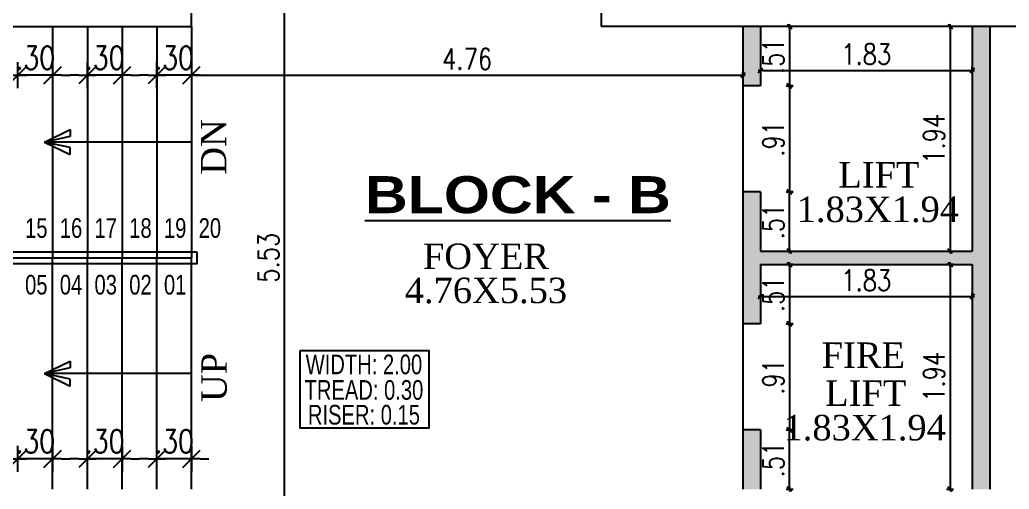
# Model space of a CAD drawing. Header units: inches. Extents: x 14235 to 14499, y 0 to 2549.
# Drawn here: x 14481.99 to 14490.54, y 2365.37 to 2369.43 of the extents above; entities that cross this region are included whole.
import ezdxf
from ezdxf.enums import TextEntityAlignment as Align

# ---------------------------------------------------------------- set-up
doc = ezdxf.new("R2010")
doc.units = ezdxf.units.IN
doc.header["$LTSCALE"] = 0.25
doc.header["$MEASUREMENT"] = 0
doc.header["$PDMODE"] = 35
for name, color, linetype in [('dimension', 7, 'Continuous'), ('Stair', 56, 'Continuous'), ('steel', 251, 'Continuous'), ('text', 7, 'Continuous'), ('text-large', 7, 'Continuous'), ('wall', 7, 'Continuous'), ('wall hatch', 7, 'Continuous'), ('walls', 7, 'Continuous'), ('WORK TEX', 6, 'Continuous'), ('WORKING DIM', 7, 'Continuous')]:
    doc.layers.add(name, color=color, linetype=linetype)
doc.styles.add('ARIAL', font='TIMES_0.TTF')
doc.styles.add('ARL', font='swisscl_0.ttf')
doc.styles.add('B', font='ARIBLK_0.TTF')
doc.styles.add('romans', font='romans.shx', dxfattribs={"width": 0.8})
doc.dimstyles.new('121', dxfattribs={"dimscale": 0.1, "dimtxt": 1.8, "dimasz": 0.2, "dimexe": 0.03125, "dimexo": 0.25, "dimgap": 0.5, "dimtad": 1, "dimzin": 4, "dimdsep": 46, "dimtxsty": 'romans', "dimblk1": 'MINITICK', "dimblk2": 'MINITICK', "dimsah": 1, "dimcen": 1, "dimse1": 1, "dimse2": 1, "dimclrd": 252, "dimclre": 256, "dimclrt": 7, "dimadec": 3, "dimazin": 0, "dimtfac": 0.8, "dimtix": 1, "dimtmove": 2, "dimatfit": 3, "dimfxl": 0, "dimtolj": 1, "dimtzin": 3, "dimarcsym": 0})
doc.dimstyles.new('minitick-100', dxfattribs={"dimscale": 0.1, "dimtxt": 2, "dimasz": 0.75, "dimexe": 0.03125, "dimexo": 0.25, "dimgap": 0.5, "dimtad": 1, "dimzin": 4, "dimdsep": 46, "dimtxsty": 'romans', "dimblk1": 'MINITICK', "dimblk2": 'MINITICK', "dimsah": 1, "dimcen": 1, "dimse1": 1, "dimse2": 1, "dimclrd": 252, "dimclre": 256, "dimclrt": 256, "dimadec": 3, "dimazin": 0, "dimtfac": 0.8, "dimtix": 1, "dimtmove": 2, "dimatfit": 3, "dimfxl": 0, "dimtolj": 1, "dimtzin": 3, "dimarcsym": 0})

# ---------------------------------------------------------------- blocks, each defined once
blk = doc.blocks.new('MINITICK')
at = {"color": 7}
for p, q in [((0, -1.5), (0, 1.5)), ((1, 1), (-1, -1)), ((-1, 0), (1, 0))]:
    blk.add_line(p, q, dxfattribs=at)
blk = doc.blocks.new('*D1601')
at = {"layer": 'Defpoints', "color": 0, "transparency": 16777216}
for p in [(14488.2336, 2368.9546), (14483.4699, 2368.6667), (14488.2336, 2368.6667)]:
    blk.add_point(p, dxfattribs=at)
at = {"layer": 'WORKING DIM', "color": 252, "lineweight": -2, "transparency": 16777216}
blk.add_line((14483.4899, 2368.9546), (14488.2136, 2368.9546), dxfattribs=at)
at = {"layer": 'WORKING DIM', "color": 252, "lineweight": -2, "transparency": 16777216, "xscale": 0.02, "yscale": 0.02, "zscale": 0.02, "rotation": 180}
blk.add_blockref('MINITICK', (14483.4699, 2368.9546), dxfattribs=at)
at = {"layer": 'WORKING DIM', "color": 252, "lineweight": -2, "transparency": 16777216, "xscale": 0.02, "yscale": 0.02, "zscale": 0.02}
blk.add_blockref('MINITICK', (14488.2336, 2368.9546), dxfattribs=at)
at = {"layer": 'WORKING DIM', "color": 7, "transparency": 16777216, "insert": (14485.8518, 2369.0946), "char_height": 0.18, "attachment_point": 5, "style": 'romans'}
blk.add_mtext('\\A1;4.76', dxfattribs=at)
blk = doc.blocks.new('*D1910')
at = {"layer": 'Defpoints', "color": 0, "transparency": 16777216}
for p in [(14484.2748, 2370.1384), (14484.6513, 2370.1384), (14484.6513, 2364.6125)]:
    blk.add_point(p, dxfattribs=at)
at = {"layer": 'WORKING DIM', "color": 252, "lineweight": -2, "transparency": 16777216}
blk.add_line((14484.2748, 2364.6325), (14484.2748, 2370.1184), dxfattribs=at)
at = {"layer": 'WORKING DIM', "color": 252, "lineweight": -2, "transparency": 16777216, "xscale": 0.02, "yscale": 0.02, "zscale": 0.02}
for p, rotation in [((14484.2748, 2370.1384), 90), ((14484.2748, 2364.6125), 270)]:
    blk.add_blockref('MINITICK', p, dxfattribs=dict(at, rotation=rotation))
at = {"layer": 'WORKING DIM', "color": 7, "transparency": 16777216, "insert": (14484.1348, 2367.3755), "char_height": 0.18, "attachment_point": 5, "rotation": 90, "style": 'romans'}
blk.add_mtext('\\A1;5.53', dxfattribs=at)
blk = doc.blocks.new('*D1602')
at = {"layer": 'Defpoints', "color": 0, "transparency": 16777216}
for p in [(14488.3861, 2369.2014), (14490.2153, 2369.2014), (14490.2153, 2368.9956)]:
    blk.add_point(p, dxfattribs=at)
at = {"layer": 'WORKING DIM', "color": 252, "lineweight": -2, "transparency": 16777216}
blk.add_line((14488.4061, 2368.9956), (14490.1953, 2368.9956), dxfattribs=at)
at = {"layer": 'WORKING DIM', "color": 252, "lineweight": -2, "transparency": 16777216, "xscale": 0.02, "yscale": 0.02, "zscale": 0.02, "rotation": 180}
blk.add_blockref('MINITICK', (14488.3861, 2368.9956), dxfattribs=at)
at = {"layer": 'WORKING DIM', "color": 252, "lineweight": -2, "transparency": 16777216, "xscale": 0.02, "yscale": 0.02, "zscale": 0.02}
blk.add_blockref('MINITICK', (14490.2153, 2368.9956), dxfattribs=at)
at = {"layer": 'WORKING DIM', "color": 7, "transparency": 16777216, "insert": (14489.3007, 2369.1356), "char_height": 0.18, "attachment_point": 5, "style": 'romans'}
blk.add_mtext('\\A1;1.83', dxfattribs=at)
blk = doc.blocks.new('*D1603')
at = {"layer": 'Defpoints', "color": 0, "transparency": 16777216}
for p in [(14488.6386, 2369.3762), (14488.6386, 2367.4326), (14490.026, 2367.4326)]:
    blk.add_point(p, dxfattribs=at)
at = {"layer": 'WORKING DIM', "color": 252, "lineweight": -2, "transparency": 16777216}
blk.add_line((14490.026, 2369.3562), (14490.026, 2367.4526), dxfattribs=at)
at = {"layer": 'WORKING DIM', "color": 252, "lineweight": -2, "transparency": 16777216, "xscale": 0.02, "yscale": 0.02, "zscale": 0.02}
for p, rotation in [((14490.026, 2369.3762), 90), ((14490.026, 2367.4326), 270)]:
    blk.add_blockref('MINITICK', p, dxfattribs=dict(at, rotation=rotation))
at = {"layer": 'WORKING DIM', "color": 7, "transparency": 16777216, "insert": (14489.886, 2368.4044), "char_height": 0.18, "attachment_point": 5, "rotation": 90, "style": 'romans'}
blk.add_mtext('\\A1;1.94', dxfattribs=at)
blk = doc.blocks.new('*D1604')
at = {"layer": 'Defpoints', "color": 0, "transparency": 16777216}
for p in [(14488.3861, 2369.3762), (14488.3861, 2368.8617), (14488.6386, 2368.8617)]:
    blk.add_point(p, dxfattribs=at)
at = {"layer": 'WORKING DIM', "color": 252, "lineweight": -2, "transparency": 16777216}
blk.add_line((14488.6386, 2369.3562), (14488.6386, 2368.8817), dxfattribs=at)
at = {"layer": 'WORKING DIM', "color": 252, "lineweight": -2, "transparency": 16777216, "xscale": 0.02, "yscale": 0.02, "zscale": 0.02}
for p, rotation in [((14488.6386, 2369.3762), 90), ((14488.6386, 2368.8617), 270)]:
    blk.add_blockref('MINITICK', p, dxfattribs=dict(at, rotation=rotation))
at = {"layer": 'WORKING DIM', "color": 7, "transparency": 16777216, "insert": (14488.4986, 2369.119), "char_height": 0.18, "attachment_point": 5, "rotation": 90, "style": 'romans'}
blk.add_mtext('\\A1;.51', dxfattribs=at)
blk = doc.blocks.new('*D1605')
at = {"layer": 'Defpoints', "color": 0, "transparency": 16777216}
for p in [(14488.3861, 2368.8617), (14488.3861, 2367.9471), (14488.6386, 2367.9471)]:
    blk.add_point(p, dxfattribs=at)
at = {"layer": 'WORKING DIM', "color": 252, "lineweight": -2, "transparency": 16777216}
blk.add_line((14488.6386, 2368.8417), (14488.6386, 2367.9671), dxfattribs=at)
at = {"layer": 'WORKING DIM', "color": 252, "lineweight": -2, "transparency": 16777216, "xscale": 0.02, "yscale": 0.02, "zscale": 0.02}
for p, rotation in [((14488.6386, 2368.8617), 90), ((14488.6386, 2367.9471), 270)]:
    blk.add_blockref('MINITICK', p, dxfattribs=dict(at, rotation=rotation))
at = {"layer": 'WORKING DIM', "color": 7, "transparency": 16777216, "insert": (14488.4986, 2368.4044), "char_height": 0.18, "attachment_point": 5, "rotation": 90, "style": 'romans'}
blk.add_mtext('\\A1;.91', dxfattribs=at)
blk = doc.blocks.new('*D1606')
at = {"layer": 'Defpoints', "color": 0, "transparency": 16777216}
for p in [(14488.3861, 2367.9471), (14488.6386, 2367.9471), (14488.3861, 2367.4326)]:
    blk.add_point(p, dxfattribs=at)
at = {"layer": 'WORKING DIM', "color": 252, "lineweight": -2, "transparency": 16777216}
blk.add_line((14488.6386, 2367.4526), (14488.6386, 2367.9271), dxfattribs=at)
at = {"layer": 'WORKING DIM', "color": 252, "lineweight": -2, "transparency": 16777216, "xscale": 0.02, "yscale": 0.02, "zscale": 0.02}
for p, rotation in [((14488.6386, 2367.9471), 90), ((14488.6386, 2367.4326), 270)]:
    blk.add_blockref('MINITICK', p, dxfattribs=dict(at, rotation=rotation))
at = {"layer": 'WORKING DIM', "color": 7, "transparency": 16777216, "insert": (14488.4986, 2367.6899), "char_height": 0.18, "attachment_point": 5, "rotation": 90, "style": 'romans'}
blk.add_mtext('\\A1;.51', dxfattribs=at)
blk = doc.blocks.new('*D1607')
at = {"layer": 'Defpoints', "color": 0, "transparency": 16777216}
for p in [(14488.3861, 2367.3183), (14488.3861, 2366.8038), (14488.6386, 2366.8038)]:
    blk.add_point(p, dxfattribs=at)
at = {"layer": 'WORKING DIM', "color": 252, "lineweight": -2, "transparency": 16777216}
blk.add_line((14488.6386, 2367.2983), (14488.6386, 2366.8238), dxfattribs=at)
at = {"layer": 'WORKING DIM', "color": 252, "lineweight": -2, "transparency": 16777216, "xscale": 0.02, "yscale": 0.02, "zscale": 0.02}
for p, rotation in [((14488.6386, 2367.3183), 90), ((14488.6386, 2366.8038), 270)]:
    blk.add_blockref('MINITICK', p, dxfattribs=dict(at, rotation=rotation))
at = {"layer": 'WORKING DIM', "color": 7, "transparency": 16777216, "insert": (14488.4986, 2367.0611), "char_height": 0.18, "attachment_point": 5, "rotation": 90, "style": 'romans'}
blk.add_mtext('\\A1;.51', dxfattribs=at)
blk = doc.blocks.new('*D1608')
at = {"layer": 'Defpoints', "color": 0, "transparency": 16777216}
for p in [(14488.3099, 2366.8038), (14488.3099, 2365.8892), (14488.6386, 2365.8892)]:
    blk.add_point(p, dxfattribs=at)
at = {"layer": 'WORKING DIM', "color": 252, "lineweight": -2, "transparency": 16777216}
blk.add_line((14488.6386, 2366.7838), (14488.6386, 2365.9092), dxfattribs=at)
at = {"layer": 'WORKING DIM', "color": 252, "lineweight": -2, "transparency": 16777216, "xscale": 0.02, "yscale": 0.02, "zscale": 0.02}
for p, rotation in [((14488.6386, 2366.8038), 90), ((14488.6386, 2365.8892), 270)]:
    blk.add_blockref('MINITICK', p, dxfattribs=dict(at, rotation=rotation))
at = {"layer": 'WORKING DIM', "color": 7, "transparency": 16777216, "insert": (14488.4986, 2366.3465), "char_height": 0.18, "attachment_point": 5, "rotation": 90, "style": 'romans'}
blk.add_mtext('\\A1;.91', dxfattribs=at)
blk = doc.blocks.new('*D1609')
at = {"layer": 'Defpoints', "color": 0, "transparency": 16777216}
for p in [(14488.3861, 2365.8892), (14488.6386, 2365.8892), (14488.3861, 2365.3747)]:
    blk.add_point(p, dxfattribs=at)
at = {"layer": 'WORKING DIM', "color": 252, "lineweight": -2, "transparency": 16777216}
blk.add_line((14488.6386, 2365.3947), (14488.6386, 2365.8692), dxfattribs=at)
at = {"layer": 'WORKING DIM', "color": 252, "lineweight": -2, "transparency": 16777216, "xscale": 0.02, "yscale": 0.02, "zscale": 0.02}
for p, rotation in [((14488.6386, 2365.8892), 90), ((14488.6386, 2365.3747), 270)]:
    blk.add_blockref('MINITICK', p, dxfattribs=dict(at, rotation=rotation))
at = {"layer": 'WORKING DIM', "color": 7, "transparency": 16777216, "insert": (14488.4986, 2365.6319), "char_height": 0.18, "attachment_point": 5, "rotation": 90, "style": 'romans'}
blk.add_mtext('\\A1;.51', dxfattribs=at)
blk = doc.blocks.new('*D1610')
at = {"layer": 'Defpoints', "color": 0, "transparency": 16777216}
for p in [(14488.3861, 2367.3183), (14490.2153, 2367.3183), (14490.2153, 2367.0411)]:
    blk.add_point(p, dxfattribs=at)
at = {"layer": 'WORKING DIM', "color": 252, "lineweight": -2, "transparency": 16777216}
blk.add_line((14488.4061, 2367.0411), (14490.1953, 2367.0411), dxfattribs=at)
at = {"layer": 'WORKING DIM', "color": 252, "lineweight": -2, "transparency": 16777216, "xscale": 0.02, "yscale": 0.02, "zscale": 0.02, "rotation": 180}
blk.add_blockref('MINITICK', (14488.3861, 2367.0411), dxfattribs=at)
at = {"layer": 'WORKING DIM', "color": 252, "lineweight": -2, "transparency": 16777216, "xscale": 0.02, "yscale": 0.02, "zscale": 0.02}
blk.add_blockref('MINITICK', (14490.2153, 2367.0411), dxfattribs=at)
at = {"layer": 'WORKING DIM', "color": 7, "transparency": 16777216, "insert": (14489.3007, 2367.1811), "char_height": 0.18, "attachment_point": 5, "style": 'romans'}
blk.add_mtext('\\A1;1.83', dxfattribs=at)
blk = doc.blocks.new('*D1611')
at = {"layer": 'Defpoints', "color": 0, "transparency": 16777216}
for p in [(14489.8327, 2367.3183), (14489.8327, 2365.3747), (14490.026, 2365.3747)]:
    blk.add_point(p, dxfattribs=at)
at = {"layer": 'WORKING DIM', "color": 252, "lineweight": -2, "transparency": 16777216}
blk.add_line((14490.026, 2367.2983), (14490.026, 2365.3947), dxfattribs=at)
at = {"layer": 'WORKING DIM', "color": 252, "lineweight": -2, "transparency": 16777216, "xscale": 0.02, "yscale": 0.02, "zscale": 0.02}
for p, rotation in [((14490.026, 2367.3183), 90), ((14490.026, 2365.3747), 270)]:
    blk.add_blockref('MINITICK', p, dxfattribs=dict(at, rotation=rotation))
at = {"layer": 'WORKING DIM', "color": 7, "transparency": 16777216, "insert": (14489.886, 2366.3465), "char_height": 0.18, "attachment_point": 5, "rotation": 90, "style": 'romans'}
blk.add_mtext('\\A1;1.94', dxfattribs=at)
blk = doc.blocks.new('*D1998')
at = {"layer": 'Defpoints', "color": 0, "ltscale": 10, "transparency": 16777216}
for p in [(14483.1699, 2365.7133), (14483.4699, 2365.7133), (14483.1699, 2365.6385)]:
    blk.add_point(p, dxfattribs=at)
at = {"layer": 'dimension', "color": 252, "lineweight": -2, "ltscale": 10, "transparency": 16777216}
for p, q in [((14483.0949, 2365.6385), (14483.0199, 2365.6385)), ((14483.4699, 2365.6385), (14483.1699, 2365.6385)), ((14483.5449, 2365.6385), (14483.6199, 2365.6385))]:
    blk.add_line(p, q, dxfattribs=at)
at = {"layer": 'dimension', "color": 252, "lineweight": -2, "ltscale": 10, "transparency": 16777216, "xscale": 0.07500000000000001, "yscale": 0.07500000000000001, "zscale": 0.07500000000000001}
blk.add_blockref('MINITICK', (14483.1699, 2365.6385), dxfattribs=at)
at = {"layer": 'dimension', "color": 252, "lineweight": -2, "ltscale": 10, "transparency": 16777216, "xscale": 0.07500000000000001, "yscale": 0.07500000000000001, "zscale": 0.07500000000000001, "rotation": 180}
blk.add_blockref('MINITICK', (14483.4699, 2365.6385), dxfattribs=at)
at = {"layer": 'dimension', "ltscale": 10, "transparency": 16777216, "insert": (14483.3199, 2365.7885), "char_height": 0.2, "attachment_point": 5, "style": 'romans'}
blk.add_mtext('\\A1;.30', dxfattribs=at)
blk = doc.blocks.new('*D1670')
at = {"layer": 'Defpoints', "color": 0, "ltscale": 10, "transparency": 16777216}
for p in [(14482.5699, 2365.7133), (14482.8699, 2365.7133), (14482.5699, 2365.6385)]:
    blk.add_point(p, dxfattribs=at)
at = {"layer": 'dimension', "color": 252, "lineweight": -2, "ltscale": 10, "transparency": 16777216}
for p, q in [((14482.4949, 2365.6385), (14482.4199, 2365.6385)), ((14482.8699, 2365.6385), (14482.5699, 2365.6385)), ((14482.9449, 2365.6385), (14483.0199, 2365.6385))]:
    blk.add_line(p, q, dxfattribs=at)
at = {"layer": 'dimension', "color": 252, "lineweight": -2, "ltscale": 10, "transparency": 16777216, "xscale": 0.07500000000000001, "yscale": 0.07500000000000001, "zscale": 0.07500000000000001}
blk.add_blockref('MINITICK', (14482.5699, 2365.6385), dxfattribs=at)
at = {"layer": 'dimension', "color": 252, "lineweight": -2, "ltscale": 10, "transparency": 16777216, "xscale": 0.07500000000000001, "yscale": 0.07500000000000001, "zscale": 0.07500000000000001, "rotation": 180}
blk.add_blockref('MINITICK', (14482.8699, 2365.6385), dxfattribs=at)
at = {"layer": 'dimension', "ltscale": 10, "transparency": 16777216, "insert": (14482.7199, 2365.7885), "char_height": 0.2, "attachment_point": 5, "style": 'romans'}
blk.add_mtext('\\A1;.30', dxfattribs=at)
blk = doc.blocks.new('*D1671')
at = {"layer": 'Defpoints', "color": 0, "ltscale": 10, "transparency": 16777216}
for p in [(14481.9699, 2365.7133), (14482.2699, 2365.7133), (14481.9699, 2365.6385)]:
    blk.add_point(p, dxfattribs=at)
at = {"layer": 'dimension', "color": 252, "lineweight": -2, "ltscale": 10, "transparency": 16777216}
for p, q in [((14481.8949, 2365.6385), (14481.8199, 2365.6385)), ((14482.2699, 2365.6385), (14481.9699, 2365.6385)), ((14482.3449, 2365.6385), (14482.4199, 2365.6385))]:
    blk.add_line(p, q, dxfattribs=at)
at = {"layer": 'dimension', "color": 252, "lineweight": -2, "ltscale": 10, "transparency": 16777216, "xscale": 0.07500000000000001, "yscale": 0.07500000000000001, "zscale": 0.07500000000000001}
blk.add_blockref('MINITICK', (14481.9699, 2365.6385), dxfattribs=at)
at = {"layer": 'dimension', "color": 252, "lineweight": -2, "ltscale": 10, "transparency": 16777216, "xscale": 0.07500000000000001, "yscale": 0.07500000000000001, "zscale": 0.07500000000000001, "rotation": 180}
blk.add_blockref('MINITICK', (14482.2699, 2365.6385), dxfattribs=at)
at = {"layer": 'dimension', "ltscale": 10, "transparency": 16777216, "insert": (14482.1199, 2365.7885), "char_height": 0.2, "attachment_point": 5, "style": 'romans'}
blk.add_mtext('\\A1;.30', dxfattribs=at)
blk = doc.blocks.new('*D1675')
at = {"layer": 'Defpoints', "color": 0, "ltscale": 10, "transparency": 16777216}
for p in [(14483.1699, 2368.9546), (14483.1699, 2368.8799), (14483.4699, 2368.8799)]:
    blk.add_point(p, dxfattribs=at)
at = {"layer": 'dimension', "color": 252, "lineweight": -2, "ltscale": 10, "transparency": 16777216}
for p, q in [((14483.0949, 2368.9546), (14483.0199, 2368.9546)), ((14483.4699, 2368.9546), (14483.1699, 2368.9546)), ((14483.5449, 2368.9546), (14483.6199, 2368.9546))]:
    blk.add_line(p, q, dxfattribs=at)
at = {"layer": 'dimension', "color": 252, "lineweight": -2, "ltscale": 10, "transparency": 16777216, "xscale": 0.07500000000000001, "yscale": 0.07500000000000001, "zscale": 0.07500000000000001}
blk.add_blockref('MINITICK', (14483.1699, 2368.9546), dxfattribs=at)
at = {"layer": 'dimension', "color": 252, "lineweight": -2, "ltscale": 10, "transparency": 16777216, "xscale": 0.07500000000000001, "yscale": 0.07500000000000001, "zscale": 0.07500000000000001, "rotation": 180}
blk.add_blockref('MINITICK', (14483.4699, 2368.9546), dxfattribs=at)
at = {"layer": 'dimension', "ltscale": 10, "transparency": 16777216, "insert": (14483.3199, 2369.1046), "char_height": 0.2, "attachment_point": 5, "style": 'romans'}
blk.add_mtext('\\A1;.30', dxfattribs=at)
blk = doc.blocks.new('*D1676')
at = {"layer": 'Defpoints', "color": 0, "ltscale": 10, "transparency": 16777216}
for p in [(14482.5699, 2368.9546), (14482.5699, 2368.8799), (14482.8699, 2368.8799)]:
    blk.add_point(p, dxfattribs=at)
at = {"layer": 'dimension', "color": 252, "lineweight": -2, "ltscale": 10, "transparency": 16777216}
for p, q in [((14482.4949, 2368.9546), (14482.4199, 2368.9546)), ((14482.8699, 2368.9546), (14482.5699, 2368.9546)), ((14482.9449, 2368.9546), (14483.0199, 2368.9546))]:
    blk.add_line(p, q, dxfattribs=at)
at = {"layer": 'dimension', "color": 252, "lineweight": -2, "ltscale": 10, "transparency": 16777216, "xscale": 0.07500000000000001, "yscale": 0.07500000000000001, "zscale": 0.07500000000000001}
blk.add_blockref('MINITICK', (14482.5699, 2368.9546), dxfattribs=at)
at = {"layer": 'dimension', "color": 252, "lineweight": -2, "ltscale": 10, "transparency": 16777216, "xscale": 0.07500000000000001, "yscale": 0.07500000000000001, "zscale": 0.07500000000000001, "rotation": 180}
blk.add_blockref('MINITICK', (14482.8699, 2368.9546), dxfattribs=at)
at = {"layer": 'dimension', "ltscale": 10, "transparency": 16777216, "insert": (14482.7199, 2369.1046), "char_height": 0.2, "attachment_point": 5, "style": 'romans'}
blk.add_mtext('\\A1;.30', dxfattribs=at)
blk = doc.blocks.new('*D1677')
at = {"layer": 'Defpoints', "color": 0, "ltscale": 10, "transparency": 16777216}
for p in [(14481.9699, 2368.9546), (14481.9699, 2368.8799), (14482.2699, 2368.8799)]:
    blk.add_point(p, dxfattribs=at)
at = {"layer": 'dimension', "color": 252, "lineweight": -2, "ltscale": 10, "transparency": 16777216}
for p, q in [((14481.8949, 2368.9546), (14481.8199, 2368.9546)), ((14482.2699, 2368.9546), (14481.9699, 2368.9546)), ((14482.3449, 2368.9546), (14482.4199, 2368.9546))]:
    blk.add_line(p, q, dxfattribs=at)
at = {"layer": 'dimension', "color": 252, "lineweight": -2, "ltscale": 10, "transparency": 16777216, "xscale": 0.07500000000000001, "yscale": 0.07500000000000001, "zscale": 0.07500000000000001}
blk.add_blockref('MINITICK', (14481.9699, 2368.9546), dxfattribs=at)
at = {"layer": 'dimension', "color": 252, "lineweight": -2, "ltscale": 10, "transparency": 16777216, "xscale": 0.07500000000000001, "yscale": 0.07500000000000001, "zscale": 0.07500000000000001, "rotation": 180}
blk.add_blockref('MINITICK', (14482.2699, 2368.9546), dxfattribs=at)
at = {"layer": 'dimension', "ltscale": 10, "transparency": 16777216, "insert": (14482.1199, 2369.1046), "char_height": 0.2, "attachment_point": 5, "style": 'romans'}
blk.add_mtext('\\A1;.30', dxfattribs=at)

msp = doc.modelspace()

# ---------------------------------------------------------------- hatches: boundary and pattern name
at = {"layer": 'wall hatch'}
h = msp.add_hatch(color=8, dxfattribs=at)
h.dxf.hatch_style = 1
h.paths.add_polyline_path([(14488.3861, 2369.3762), (14488.2336, 2369.3762), (14488.2336, 2368.8617), (14488.3861, 2368.8617)], flags=17)
h.paths.add_polyline_path([(14488.3861, 2367.9471), (14488.2336, 2367.9471), (14488.2336, 2366.8038), (14488.3861, 2366.8038), (14488.3861, 2367.3183), (14490.2153, 2367.3183), (14490.2153, 2365.3747), (14490.3678, 2365.3747), (14490.3678, 2369.3762), (14490.2153, 2369.3762), (14490.2153, 2367.4326), (14488.3861, 2367.4326)])
h.paths.add_polyline_path([(14488.3861, 2365.8892), (14488.2336, 2365.8892), (14488.2336, 2365.3747), (14488.3861, 2365.3747)], flags=17)

# ---------------------------------------------------------------- linework, layer by layer
at = {"layer": 'Stair', "ltscale": 2}
for p, q in [((14482.2699, 2369.3762), (14482.2699, 2367.3755)), ((14482.5699, 2369.3762), (14482.5699, 2367.3755)), ((14482.8699, 2369.3762), (14482.8699, 2367.3755)), ((14483.1699, 2369.3762), (14483.1699, 2367.3755)), ((14483.4699, 2369.3762), (14483.4699, 2367.3755)), ((14482.1996, 2368.3758), (14482.4206, 2368.4839)), ((14482.4206, 2368.4839), (14482.4206, 2368.4239)), ((14482.4206, 2368.4239), (14482.1996, 2368.3758)), ((14483.4699, 2368.3758), (14482.1996, 2368.3758)), ((14482.1996, 2368.3758), (14482.4206, 2368.2678)), ((14482.4206, 2368.3278), (14482.1996, 2368.3758)), ((14482.4206, 2368.2678), (14482.4206, 2368.3278)), ((14480.7699, 2367.3755), (14483.4699, 2367.3755)), ((14482.2699, 2365.3747), (14482.2699, 2367.3755)), ((14482.5699, 2365.3747), (14482.5699, 2367.3755)), ((14482.8699, 2365.3747), (14482.8699, 2367.3755)), ((14483.1699, 2365.3747), (14483.1699, 2367.3755)), ((14483.4699, 2365.3747), (14483.4699, 2367.3755)), ((14482.1996, 2366.3751), (14482.4206, 2366.4832)), ((14482.4206, 2366.4231), (14482.1996, 2366.3751)), ((14482.4206, 2366.4832), (14482.4206, 2366.4231)), ((14483.4699, 2366.3751), (14482.1996, 2366.3751)), ((14482.1996, 2366.3751), (14482.4206, 2366.267)), ((14482.4206, 2366.327), (14482.1996, 2366.3751)), ((14482.4206, 2366.267), (14482.4206, 2366.327))]:
    msp.add_line(p, q, dxfattribs=at)
at = {"layer": 'steel', "ltscale": 10}
msp.add_lwpolyline([(14483.5199, 2367.4255), (14480.7199, 2367.4255), (14480.7199, 2367.3255), (14483.5199, 2367.3255)], close=True, dxfattribs=at)
at = {"layer": 'wall'}
for p, q in [((14483.4699, 2369.3762), (14483.4699, 2370.1384)), ((14487.0141, 2369.3762), (14487.0141, 2370.1384)), ((14478.7699, 2369.3762), (14483.4699, 2369.3762)), ((14491.5492, 2369.3762), (14487.0141, 2369.3762)), ((14488.3861, 2367.4326), (14490.2153, 2367.4326)), ((14488.3861, 2367.3183), (14490.2153, 2367.3183))]:
    msp.add_line(p, q, dxfattribs=at)
at = {"layer": 'walls'}
for p, q in [((14488.2336, 2369.3762), (14488.2336, 2365.3747)), ((14488.3861, 2369.3762), (14488.3861, 2368.8617)), ((14490.2153, 2369.3762), (14490.2153, 2367.4326)), ((14490.3678, 2369.3762), (14490.3678, 2365.3747)), ((14488.3861, 2368.8617), (14488.2336, 2368.8617)), ((14488.3861, 2367.9471), (14488.2336, 2367.9471)), ((14488.3861, 2367.9471), (14488.3861, 2367.4326)), ((14488.3861, 2367.3183), (14488.3861, 2366.8038)), ((14490.2153, 2367.3183), (14490.2153, 2365.3747)), ((14488.3861, 2366.8038), (14488.2336, 2366.8038)), ((14488.3861, 2365.8892), (14488.2336, 2365.8892)), ((14488.3861, 2365.8892), (14488.3861, 2365.3747))]:
    msp.add_line(p, q, dxfattribs=at)
at = {"layer": 'WORK TEX'}
msp.add_lwpolyline([(14484.4103, 2366.574), (14485.5222, 2366.574), (14485.5222, 2365.9029), (14484.4103, 2365.9029)], close=True, dxfattribs=at)

# ---------------------------------------------------------------- texts
at = {"layer": 'text', "color": 1, "style": 'B'}
msp.add_text('%%UBLOCK - B', height=0.32, dxfattribs=at).set_placement((14484.969, 2367.7613))
at = {"layer": 'text-large', "style": 'ARIAL'}
for s, p in [('DN', (14483.7705, 2368.094)), ('UP', (14483.7746, 2366.1281))]:
    msp.add_text(s, height=0.22, rotation=90, dxfattribs=at).set_placement(p)
for s, p in [('LIFT', (14489.4102, 2368.0931)), ('1.83X1.94', (14489.4015, 2367.7946)), ('FOYER', (14486.0145, 2367.3888)), ('4.76X5.53', (14486.0144, 2367.0937)), ('FIRE', (14489.276, 2366.5336)), ('LIFT', (14489.2965, 2366.2055)), ('1.83X1.94', (14489.2878, 2365.907))]:
    msp.add_text(s, height=0.22, dxfattribs=at).set_placement(p, align=Align.MIDDLE_CENTER)
at = {"layer": 'WORK TEX', "style": 'ARL'}
for s, p in [('15', (14482.1286, 2367.633)), ('16', (14482.4286, 2367.633)), ('17', (14482.7286, 2367.633)), ('18', (14483.0286, 2367.633)), ('19', (14483.3286, 2367.633)), ('20', (14483.6286, 2367.633)), ('05', (14482.1286, 2367.1429)), ('04', (14482.4286, 2367.1429)), ('03', (14482.7286, 2367.1429)), ('02', (14483.0286, 2367.1429)), ('01', (14483.3286, 2367.1429)), ('WIDTH: 2.00', (14484.96, 2366.4536)), ('TREAD: 0.30', (14484.96, 2366.233)), ('RISER: 0.15', (14484.96, 2366.0186))]:
    msp.add_text(s, height=0.17, dxfattribs=at).set_placement(p, align=Align.MIDDLE_CENTER)

# ---------------------------------------------------------------- dimensions: what is measured, and where the dimension line sits
at = {"layer": 'dimension', "ltscale": 10}
for base, p1, p2, picture, middle in [((14481.9699, 2368.9546), (14482.2699, 2368.8799), (14481.9699, 2368.8799), '*D1677', (14482.1199, 2369.1046)), ((14482.5699, 2368.9546), (14482.8699, 2368.8799), (14482.5699, 2368.8799), '*D1676', (14482.7199, 2369.1046)), ((14483.1699, 2368.9546), (14483.4699, 2368.8799), (14483.1699, 2368.8799), '*D1675', (14483.3199, 2369.1046)), ((14481.9699, 2365.6385), (14482.2699, 2365.7133), (14481.9699, 2365.7133), '*D1671', (14482.1199, 2365.7885)), ((14482.5699, 2365.6385), (14482.8699, 2365.7133), (14482.5699, 2365.7133), '*D1670', (14482.7199, 2365.7885)), ((14483.1699, 2365.6385), (14483.4699, 2365.7133), (14483.1699, 2365.7133), '*D1998', (14483.3199, 2365.7885))]:
    dim = msp.add_linear_dim(base=base, p1=p1, p2=p2, dimstyle='minitick-100', dxfattribs=at)
    dim.commit()
    dim.dimension.update_dxf_attribs({"geometry": picture, "text_midpoint": middle})
at = {"layer": 'WORKING DIM'}
for base, p1, p2, picture, middle in [((14484.2748, 2370.1384), (14484.6513, 2364.6125), (14484.6513, 2370.1384), '*D1910', (14484.1348, 2367.3755)), ((14488.6386, 2368.8617), (14488.3861, 2369.3762), (14488.3861, 2368.8617), '*D1604', (14488.4986, 2369.119)), ((14490.026, 2367.4326), (14488.6386, 2369.3762), (14488.6386, 2367.4326), '*D1603', (14489.886, 2368.4044)), ((14488.6386, 2367.9471), (14488.3861, 2368.8617), (14488.3861, 2367.9471), '*D1605', (14488.4986, 2368.4044)), ((14488.6386, 2367.9471), (14488.3861, 2367.4326), (14488.3861, 2367.9471), '*D1606', (14488.4986, 2367.6899)), ((14488.6386, 2366.8038), (14488.3861, 2367.3183), (14488.3861, 2366.8038), '*D1607', (14488.4986, 2367.0611)), ((14490.026, 2365.3747), (14489.8327, 2367.3183), (14489.8327, 2365.3747), '*D1611', (14489.886, 2366.3465)), ((14488.6386, 2365.8892), (14488.3099, 2366.8038), (14488.3099, 2365.8892), '*D1608', (14488.4986, 2366.3465)), ((14488.6386, 2365.8892), (14488.3861, 2365.3747), (14488.3861, 2365.8892), '*D1609', (14488.4986, 2365.6319))]:
    dim = msp.add_linear_dim(base=base, p1=p1, p2=p2, angle=90, dimstyle='121', override={"dimfxl": 0.18, "dimfxlon": 1}, dxfattribs=at)
    dim.commit()
    dim.dimension.update_dxf_attribs({"geometry": picture, "text_midpoint": middle})
for base, p1, p2, picture, middle in [((14490.2153, 2368.9956), (14488.3861, 2369.2014), (14490.2153, 2369.2014), '*D1602', (14489.3007, 2369.1356)), ((14488.2336, 2368.9546), (14483.4699, 2368.6667), (14488.2336, 2368.6667), '*D1601', (14485.8518, 2369.0946)), ((14490.2153, 2367.0411), (14488.3861, 2367.3183), (14490.2153, 2367.3183), '*D1610', (14489.3007, 2367.1811))]:
    dim = msp.add_linear_dim(base=base, p1=p1, p2=p2, dimstyle='121', override={"dimfxl": 0.18, "dimfxlon": 1}, dxfattribs=at)
    dim.commit()
    dim.dimension.update_dxf_attribs({"geometry": picture, "text_midpoint": middle})

doc.saveas('drawing.dxf')
